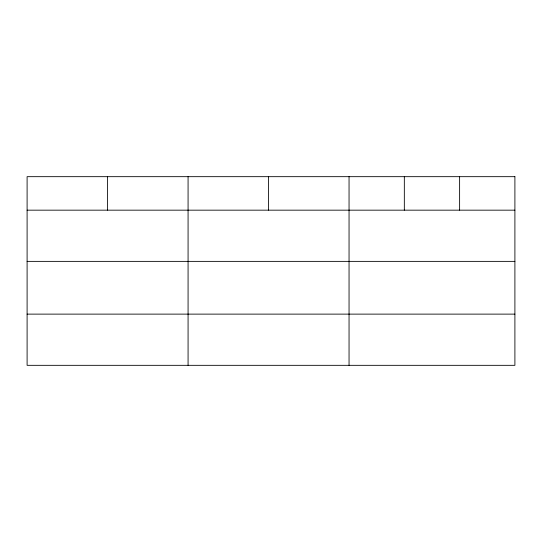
<?xml version="1.0" encoding="UTF-8"?>
<svg xmlns="http://www.w3.org/2000/svg" width="542" height="542" viewBox="0 0 542 542"><rect width="100%" height="100%" fill="white"/><g stroke="black" fill="none" stroke-linecap="round" stroke-linejoin="round"><path stroke-width="0.81" d="M27.1 210.167L514.9 210.167M27.1 261.373L514.9 261.373M27.1 314.123L514.9 314.123M459.616 176.672L459.616 210.167M404.332 176.672L404.332 210.167M349.048 176.672L349.048 365.328M268.561 176.672L268.561 210.167M188.074 176.672L188.074 365.328M107.587 176.672L107.587 210.167M514.9 176.672L27.1 176.672L27.1 365.328L514.9 365.328L514.9 176.672"/></g></svg>
